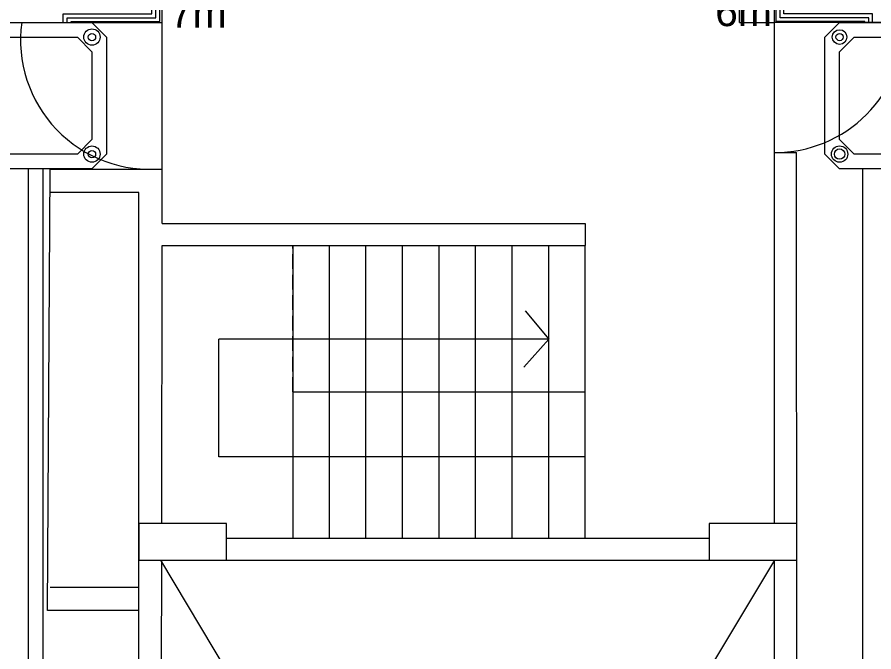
# Model space of a CAD drawing. Header units: metres. Extents: x -2 to 3328848, y -2 to 2725060.
# Drawn here: x 1662934.7 to 1662993.3, y 1364346.9 to 1364390.3 of the extents above; entities that cross this region are included whole.
import ezdxf

# ---------------------------------------------------------------- set-up
doc = ezdxf.new("R2010")
doc.units = ezdxf.units.M
doc.linetypes.add('0', pattern=[0])
doc.linetypes.add('DASHED', pattern=[70, 50, -20])
doc.layers.get('0').update_dxf_attribs({"color": 253, "lineweight": 0})
for name, color, linetype, lineweight in [('escalera', 253, 'DASHED', 0), ('ICT_INTERNA', 170, 'Continuous', 0), ('ICT_TOMAS', 1, 'Continuous', 0), ('NOFIJO', 253, 'Continuous', 0), ('PUERTAS', 253, 'Continuous', 0)]:
    doc.layers.add(name, color=color, linetype=linetype, lineweight=lineweight)
doc.styles.add('COTA', font='arial.ttf', dxfattribs={"height": 1})

# ---------------------------------------------------------------- blocks, each defined once
blk = doc.blocks.new('RTR')
for p, q in [((-0.75, 0.4), (-0.65, 0.5)), ((-0.65, 0.5), (0.65, 0.5)), ((0.65, 0.5), (0.75, 0.4)), ((-0.75, -0.4), (-0.75, 0.4)), ((-0.65, 0.3), (-0.55, 0.4)), ((-0.55, 0.4), (0.55, 0.4)), ((0.55, 0.4), (0.65, 0.3)), ((0.75, 0.4), (0.75, -0.4)), ((-0.65, -0.3), (-0.65, 0.3)), ((0.65, 0.3), (0.65, -0.3)), ((-0.65, -0.3), (-0.55, -0.4)), ((0.65, -0.3), (0.55, -0.4)), ((-0.75, -0.4), (-0.65, -0.5)), ((0.55, -0.4), (-0.55, -0.4)), ((0.65, -0.5), (0.75, -0.4)), ((0.65, -0.5), (-0.65, -0.5))]:
    blk.add_line(p, q)
for centre, radius in [((-0.65, 0.4), 0.05), ((-0.65, 0.4), 0.025), ((0.65, 0.4), 0.0559), ((0.65, 0.4), 0.025), ((-0.65, -0.4), 0.0559), ((0.65, -0.4), 0.0559), ((-0.65, -0.4), 0.0354), ((0.65, -0.4), 0.025)]:
    blk.add_circle(centre, radius)

msp = doc.modelspace()

# ---------------------------------------------------------------- linework, layer by layer
at = {"ltscale": 0.02}
for p, q in [((1662986.501, 1364355.65), (1662986.501, 1364416.15)), ((1663056.735, 1364389.9), (1662986.501, 1364389.9)), ((1662936.778, 1364349.694), (1662936.968, 1364379.858)), ((1662944.618, 1364379.858), (1662936.968, 1364379.858)), ((1662943.022, 1364378.278), (1662936.968, 1364378.278)), ((1662944.614, 1364376.15), (1662973.552, 1364376.15)), ((1662986.501, 1364283.15), (1662944.522, 1364353.15)), ((1662986.501, 1364353.15), (1662944.522, 1364283.15)), ((1662943.022, 1364351.274), (1662936.968, 1364351.274)), ((1662943.022, 1364349.694), (1662936.778, 1364349.694))]:
    msp.add_line(p, q, dxfattribs=at)
for p, q in [((1662944.614, 1364376.15), (1662944.642, 1364404.692)), ((1662984.097, 1364389.9), (1662984.097, 1364391.4)), ((1662926.968, 1364389.9), (1662944.631, 1364389.9)), ((1662984.097, 1364389.9), (1662986.501, 1364389.9)), ((1662986.501, 1364381.003), (1662988.011, 1364381.003)), ((1662988.022, 1364282.65), (1662988.011, 1364381.003)), ((1662943.022, 1364338.433), (1662943.022, 1364378.278)), ((1662973.552, 1364376.15), (1662973.552, 1364374.65)), ((1662944.594, 1364355.65), (1662944.612, 1364374.65)), ((1662944.612, 1364374.65), (1662973.552, 1364374.65)), ((1662949.022, 1364354.65), (1662982.022, 1364354.65)), ((1662943.022, 1364353.15), (1662986.53, 1364353.15)), ((1662944.522, 1364283.15), (1662944.591, 1364353.15)), ((1662986.501, 1364283.15), (1662986.501, 1364353.15))]:
    msp.add_line(p, q)
at = {"layer": 'escalera'}
for p, q in [((1662953.552, 1364374.65), (1662953.552, 1364354.65)), ((1662956.052, 1364364.65), (1662956.052, 1364374.65)), ((1662958.552, 1364364.65), (1662958.552, 1364374.65)), ((1662961.052, 1364364.65), (1662961.052, 1364374.65)), ((1662963.552, 1364364.65), (1662963.552, 1364374.65)), ((1662966.052, 1364364.65), (1662966.052, 1364374.65)), ((1662968.552, 1364364.65), (1662968.552, 1364374.65)), ((1662971.052, 1364364.65), (1662971.052, 1364374.65)), ((1662969.437, 1364370.178), (1662971.052, 1364368.258)), ((1662948.504, 1364360.217), (1662948.504, 1364368.258)), ((1662971.052, 1364368.258), (1662948.504, 1364368.258)), ((1662971.052, 1364368.258), (1662969.361, 1364366.339)), ((1662953.552, 1364364.65), (1662973.552, 1364364.65)), ((1662956.052, 1364354.65), (1662956.052, 1364364.65)), ((1662958.552, 1364354.65), (1662958.552, 1364364.65)), ((1662961.052, 1364354.65), (1662961.052, 1364364.65)), ((1662963.552, 1364354.65), (1662963.552, 1364364.65)), ((1662966.052, 1364354.65), (1662966.052, 1364364.65)), ((1662968.552, 1364354.65), (1662968.552, 1364364.65)), ((1662971.052, 1364354.65), (1662971.052, 1364364.65)), ((1662973.552, 1364360.217), (1662948.504, 1364360.217))]:
    msp.add_line(p, q, dxfattribs=at)
at = {"layer": 'escalera', "ltscale": 0.02}
msp.add_line((1662953.552, 1364364.65), (1662953.552, 1364374.65), dxfattribs=at)
at = {"layer": 'escalera', "linetype": '0', "ltscale": 0.02}
msp.add_line((1662973.552, 1364354.65), (1662973.552, 1364374.65), dxfattribs=at)
at = {"layer": 'ICT_INTERNA', "ltscale": 0.015}
for points in [[(1662937.857, 1364389.9), (1662937.857, 1364390.49), (1662943.921, 1364390.49), (1662943.921, 1364425.657), (1662966.522, 1364425.657)], [(1662938.121, 1364389.9), (1662938.121, 1364390.226), (1662944.185, 1364390.226), (1662944.185, 1364425.394), (1662966.522, 1364425.394)], [(1662938.384, 1364389.9), (1662938.384, 1364389.964), (1662944.448, 1364389.964), (1662944.448, 1364425.13), (1662966.522, 1364425.13)], [(1662993.203, 1364389.899), (1662993.203, 1364390.49), (1662987.139, 1364390.49), (1662987.139, 1364425.657), (1662973.841, 1364425.657)], [(1662992.939, 1364389.9), (1662992.939, 1364390.226), (1662986.875, 1364390.226), (1662986.875, 1364425.394), (1662973.841, 1364425.394)], [(1662992.676, 1364389.9), (1662992.676, 1364389.964), (1662986.612, 1364389.964), (1662986.612, 1364425.13), (1662973.841, 1364425.13)]]:
    msp.add_lwpolyline(points, dxfattribs=at)
at = {"layer": 'ICT_TOMAS'}
for points in [[(1662935.465, 1364379.899), (1662935.465, 1364338.042), (1662911.396, 1364338.042), (1662911.396, 1364298.319), (1662912.606, 1364298.319)], [(1662936.465, 1364379.899), (1662936.465, 1364337.409), (1662912.263, 1364337.409), (1662912.263, 1364304.219), (1662912.598, 1364304.219)], [(1662992.516, 1364379.9), (1662992.516, 1364285.332), (1662998.967, 1364285.332)]]:
    msp.add_lwpolyline(points, dxfattribs=at)
at = {"layer": 'NOFIJO', "ltscale": 0.02}
for points in [[(1662949.022, 1364353.15), (1662949.022, 1364355.65), (1662943.022, 1364355.65), (1662943.022, 1364353.15)], [(1662988.022, 1364353.15), (1662988.022, 1364355.65), (1662982.022, 1364355.65), (1662982.022, 1364353.15)]]:
    msp.add_lwpolyline(points, close=True, dxfattribs=at)
at = {"layer": 'PUERTAS'}
for centre, radius, start, end in [((1662943.774, 1364388.698), 8.839, 172.18827, 275.50068), ((1662986.502, 1364389.899), 8.896, 269.99349, 0.0027)]:
    msp.add_arc(centre, radius, start, end, dxfattribs=at)

# ---------------------------------------------------------------- block references
at = {"layer": 'ICT_INTERNA', "xscale": 10, "yscale": 10, "zscale": 10}
for p in [(1662933.319, 1364384.899), (1662997.449, 1364384.9)]:
    msp.add_blockref('RTR', p, dxfattribs=at)

# ---------------------------------------------------------------- texts
at = {"layer": 'ICT_INTERNA', "ltscale": 0.015, "char_height": 2, "attachment_point": 1, "style": 'COTA'}
for s, insert in [('\\pxqc;7m', (1662945.186, 1364391.554)), ('\\pxqc;6m', (1662982.471, 1364391.646))]:
    msp.add_mtext_dynamic_manual_height_columns(s, width=3.81057, gutter_width=4, heights=[1.343], dxfattribs=dict(at, insert=insert))

doc.saveas('drawing.dxf')
